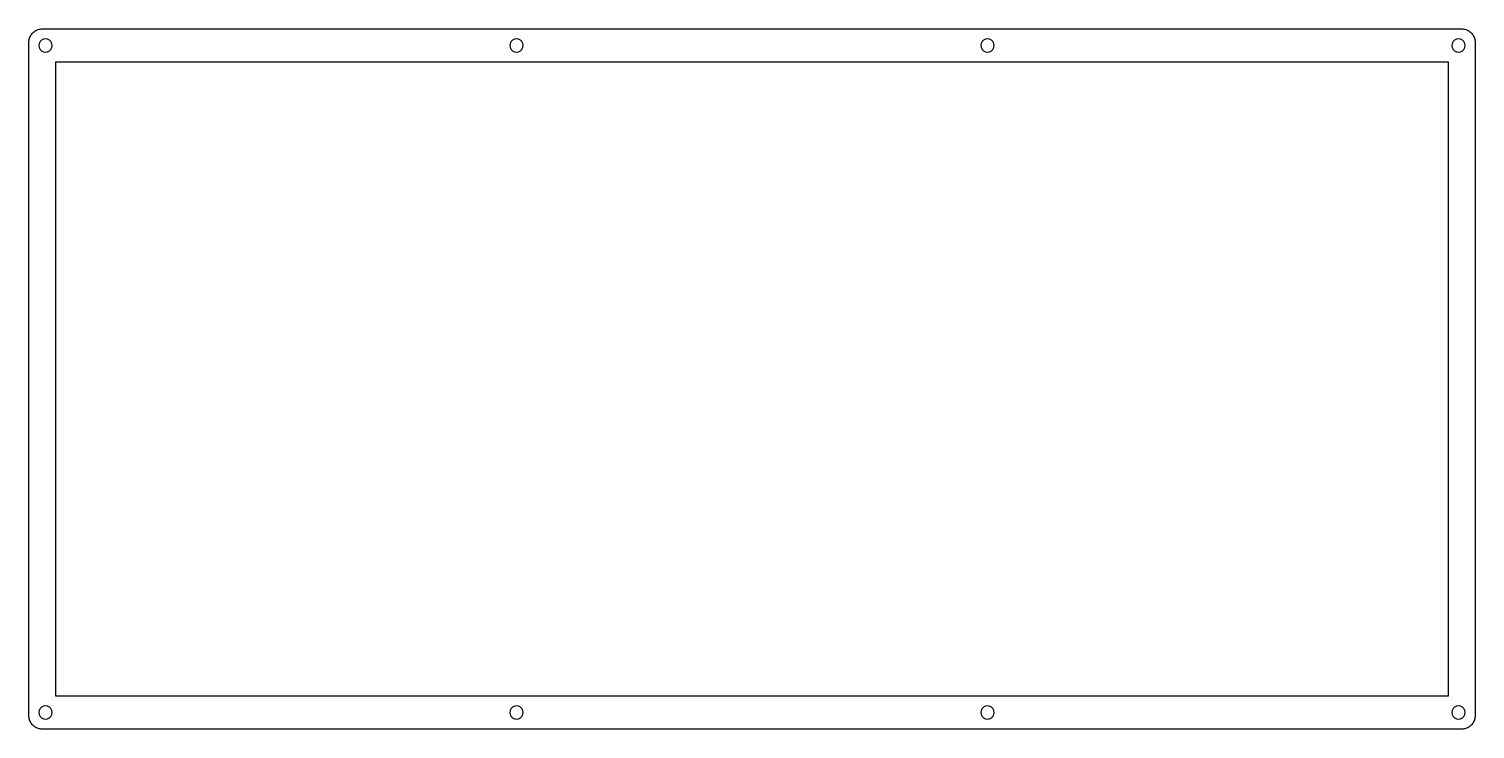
# Model space of a CAD drawing. Extents: x 0 to 218, y 0 to 105.
import ezdxf

# ---------------------------------------------------------------- set-up
doc = ezdxf.new("R2010")
doc.units = 0
doc.layers.get('0').update_dxf_attribs({"linetype": 'CONTINUOUS'})

msp = doc.modelspace()

# ---------------------------------------------------------------- linework, layer by layer
at = {"color": 0}
for p, q in [((0.312815, 104.293), (0.389985, 104.43)), ((0.389985, 104.43), (0.4768, 104.562)), ((0.4768, 104.562), (0.574643, 104.684)), ((0.574643, 104.684), (0.680752, 104.8)), ((0.680752, 104.8), (0.796505, 104.906)), ((0.796505, 104.906), (0.919152, 105.004)), ((0.919152, 105.004), (1.05006, 105.091)), ((1.05006, 105.091), (1.18787, 105.168)), ((1.18787, 105.168), (1.32981, 105.233)), ((1.32981, 105.233), (1.47588, 105.288)), ((1.47588, 105.288), (1.62884, 105.33)), ((1.62884, 105.33), (1.7818, 105.361)), ((1.7818, 105.361), (1.9389, 105.379)), ((1.9389, 105.379), (2.096, 105.385)), ((2.096, 105.385), (215.646, 105.385)), ((215.646, 105.385), (215.802, 105.379)), ((215.802, 105.379), (215.958, 105.361)), ((215.958, 105.361), (216.112, 105.33)), ((216.112, 105.33), (216.264, 105.288)), ((216.264, 105.288), (216.411, 105.233)), ((216.411, 105.233), (216.553, 105.168)), ((216.553, 105.168), (216.691, 105.091)), ((216.691, 105.091), (216.822, 105.004)), ((216.822, 105.004), (216.945, 104.906)), ((216.945, 104.906), (217.06, 104.8)), ((217.06, 104.8), (217.166, 104.684)), ((217.166, 104.684), (217.264, 104.562)), ((217.264, 104.562), (217.351, 104.43)), ((217.351, 104.43), (217.428, 104.293)), ((0.095085, 103.385), (0.101975, 103.542)), ((0.095085, 2.13458), (0.095085, 103.385)), ((0.101975, 103.542), (0.119889, 103.699)), ((0.119889, 103.699), (0.150206, 103.852)), ((0.150206, 103.852), (0.192925, 104.005)), ((0.192925, 104.005), (0.248047, 104.151)), ((0.248047, 104.151), (0.312815, 104.293)), ((1.644, 103.195), (1.59439, 102.886)), ((1.59439, 102.886), (1.644, 102.576)), ((1.78594, 103.473), (1.644, 103.195)), ((1.644, 102.576), (1.78594, 102.299)), ((2.0078, 103.695), (1.78594, 103.473)), ((1.78594, 102.299), (2.0078, 102.076)), ((2.28617, 103.837), (2.0078, 103.695)), ((2.59485, 103.885), (2.28617, 103.837)), ((2.90491, 103.837), (2.59485, 103.885)), ((3.18189, 103.695), (2.90491, 103.837)), ((3.40513, 103.473), (3.18189, 103.695)), ((3.18189, 102.076), (3.40513, 102.299)), ((3.54707, 103.195), (3.40513, 103.473)), ((3.40513, 102.299), (3.54707, 102.576)), ((3.5953, 102.886), (3.54707, 103.195)), ((3.54707, 102.576), (3.5953, 102.886)), ((72.4944, 103.195), (72.4447, 102.886)), ((72.4447, 102.886), (72.4944, 102.576)), ((72.6362, 103.473), (72.4944, 103.195)), ((72.4944, 102.576), (72.6362, 102.299)), ((72.8567, 103.695), (72.6362, 103.473)), ((72.6362, 102.299), (72.8567, 102.076)), ((73.1365, 103.837), (72.8567, 103.695)), ((73.4452, 103.885), (73.1365, 103.837)), ((73.7538, 103.837), (73.4452, 103.885)), ((74.0336, 103.695), (73.7538, 103.837)), ((74.2541, 103.473), (74.0336, 103.695)), ((74.0336, 102.076), (74.2541, 102.299)), ((74.3962, 103.195), (74.2541, 103.473)), ((74.2541, 102.299), (74.3962, 102.576)), ((74.4456, 102.886), (74.3962, 103.195)), ((74.3962, 102.576), (74.4456, 102.886)), ((143.345, 103.195), (143.295, 102.886)), ((143.295, 102.886), (143.345, 102.576)), ((143.487, 103.473), (143.345, 103.195)), ((143.345, 102.576), (143.487, 102.299)), ((143.707, 103.695), (143.487, 103.473)), ((143.487, 102.299), (143.707, 102.076)), ((143.987, 103.837), (143.707, 103.695)), ((144.296, 103.885), (143.987, 103.837)), ((144.604, 103.837), (144.296, 103.885)), ((144.883, 103.695), (144.604, 103.837)), ((145.105, 103.473), (144.883, 103.695)), ((144.883, 102.076), (145.105, 102.299)), ((145.247, 103.195), (145.105, 103.473)), ((145.105, 102.299), (145.247, 102.576)), ((145.295, 102.886), (145.247, 103.195)), ((145.247, 102.576), (145.295, 102.886)), ((214.194, 103.195), (214.147, 102.886)), ((214.147, 102.886), (214.194, 102.576)), ((214.336, 103.473), (214.194, 103.195)), ((214.194, 102.576), (214.336, 102.299)), ((214.559, 103.695), (214.336, 103.473)), ((214.336, 102.299), (214.559, 102.076)), ((214.836, 103.837), (214.559, 103.695)), ((215.146, 103.885), (214.836, 103.837)), ((215.455, 103.837), (215.146, 103.885)), ((215.733, 103.695), (215.455, 103.837)), ((215.955, 103.473), (215.733, 103.695)), ((215.733, 102.076), (215.955, 102.299)), ((216.097, 103.195), (215.955, 103.473)), ((215.955, 102.299), (216.097, 102.576)), ((216.147, 102.886), (216.097, 103.195)), ((216.097, 102.576), (216.147, 102.886)), ((217.428, 104.293), (217.493, 104.151)), ((217.493, 104.151), (217.548, 104.005)), ((217.548, 104.005), (217.591, 103.852)), ((217.591, 103.852), (217.621, 103.699)), ((217.621, 103.699), (217.639, 103.542)), ((217.639, 103.542), (217.646, 103.385)), ((217.646, 103.385), (217.646, 2.13458)), ((2.0078, 102.076), (2.28617, 101.933)), ((2.28617, 101.933), (2.59485, 101.885)), ((2.59485, 101.885), (2.90491, 101.933)), ((2.90491, 101.933), (3.18189, 102.076)), ((4.09416, 100.387), (4.09416, 5.13457)), ((80.2968, 100.387), (4.09416, 100.387)), ((72.8567, 102.076), (73.1365, 101.933)), ((73.1365, 101.933), (73.4452, 101.885)), ((73.4452, 101.885), (73.7538, 101.933)), ((73.7538, 101.933), (74.0336, 102.076)), ((108.869, 100.387), (80.2968, 100.386)), ((80.2968, 100.386), (80.2968, 100.387)), ((213.647, 100.387), (108.869, 100.387)), ((143.707, 102.076), (143.987, 101.933)), ((143.987, 101.933), (144.296, 101.885)), ((144.296, 101.885), (144.604, 101.933)), ((144.604, 101.933), (144.883, 102.076)), ((213.647, 5.13457), (213.647, 100.387)), ((214.559, 102.076), (214.836, 101.933)), ((214.836, 101.933), (215.146, 101.885)), ((215.146, 101.885), (215.455, 101.933)), ((215.455, 101.933), (215.733, 102.076)), ((4.09416, 5.13457), (213.647, 5.13457)), ((1.644, 2.94349), (1.59439, 2.63481)), ((1.59439, 2.63481), (1.644, 2.32475)), ((1.78594, 3.22185), (1.644, 2.94349)), ((1.644, 2.32475), (1.78594, 2.04639)), ((2.0078, 3.44372), (1.78594, 3.22185)), ((2.28617, 3.58567), (2.0078, 3.44372)), ((2.59485, 3.63527), (2.28617, 3.58567)), ((2.90491, 3.58567), (2.59485, 3.63527)), ((3.18189, 3.44372), (2.90491, 3.58567)), ((3.40513, 3.22185), (3.18189, 3.44372)), ((3.54707, 2.94349), (3.40513, 3.22185)), ((3.40513, 2.04639), (3.54707, 2.32475)), ((3.5953, 2.63481), (3.54707, 2.94349)), ((3.54707, 2.32475), (3.5953, 2.63481)), ((72.4944, 2.94349), (72.4447, 2.63481)), ((72.4447, 2.63481), (72.4944, 2.32475)), ((72.6362, 3.22185), (72.4944, 2.94349)), ((72.4944, 2.32475), (72.6362, 2.04639)), ((72.8567, 3.44372), (72.6362, 3.22185)), ((73.1365, 3.58567), (72.8567, 3.44372)), ((73.4452, 3.63527), (73.1365, 3.58567)), ((73.7538, 3.58567), (73.4452, 3.63527)), ((74.0336, 3.44372), (73.7538, 3.58567)), ((74.2541, 3.22185), (74.0336, 3.44372)), ((74.3962, 2.94349), (74.2541, 3.22185)), ((74.2541, 2.04639), (74.3962, 2.32475)), ((74.4456, 2.63481), (74.3962, 2.94349)), ((74.3962, 2.32475), (74.4456, 2.63481)), ((143.345, 2.94349), (143.295, 2.63481)), ((143.295, 2.63481), (143.345, 2.32475)), ((143.487, 3.22185), (143.345, 2.94349)), ((143.345, 2.32475), (143.487, 2.04639)), ((143.707, 3.44372), (143.487, 3.22185)), ((143.987, 3.58567), (143.707, 3.44372)), ((144.296, 3.63527), (143.987, 3.58567)), ((144.604, 3.58567), (144.296, 3.63527)), ((144.883, 3.44372), (144.604, 3.58567)), ((145.105, 3.22185), (144.883, 3.44372)), ((145.247, 2.94349), (145.105, 3.22185)), ((145.105, 2.04639), (145.247, 2.32475)), ((145.295, 2.63481), (145.247, 2.94349)), ((145.247, 2.32475), (145.295, 2.63481)), ((214.194, 2.94349), (214.147, 2.63481)), ((214.147, 2.63481), (214.194, 2.32475)), ((214.336, 3.22185), (214.194, 2.94349)), ((214.194, 2.32475), (214.336, 2.04639)), ((214.559, 3.44372), (214.336, 3.22185)), ((214.836, 3.58567), (214.559, 3.44372)), ((215.146, 3.63527), (214.836, 3.58567)), ((215.455, 3.58567), (215.146, 3.63527)), ((215.733, 3.44372), (215.455, 3.58567)), ((215.955, 3.22185), (215.733, 3.44372)), ((216.097, 2.94349), (215.955, 3.22185)), ((215.955, 2.04639), (216.097, 2.32475)), ((216.147, 2.63481), (216.097, 2.94349)), ((216.097, 2.32475), (216.147, 2.63481)), ((0.101975, 1.97749), (0.095085, 2.13458)), ((0.119889, 1.82177), (0.101975, 1.97749)), ((0.150206, 1.66743), (0.119889, 1.82177)), ((0.192925, 1.51584), (0.150206, 1.66743)), ((0.248047, 1.36839), (0.192925, 1.51584)), ((0.312815, 1.22645), (0.248047, 1.36839)), ((0.389985, 1.09003), (0.312815, 1.22645)), ((0.4768, 0.959115), (0.389985, 1.09003)), ((0.574643, 0.836468), (0.4768, 0.959115)), ((0.680752, 0.720714), (0.574643, 0.836468)), ((0.796505, 0.614606), (0.680752, 0.720714)), ((0.919152, 0.515387), (0.796505, 0.614606)), ((1.05006, 0.428569), (0.919152, 0.515387)), ((1.18787, 0.3514), (1.05006, 0.428569)), ((1.32981, 0.286632), (1.18787, 0.3514)), ((1.47588, 0.23151), (1.32981, 0.286632)), ((1.62884, 0.190169), (1.47588, 0.23151)), ((1.7818, 0.158474), (1.62884, 0.190169)), ((1.9389, 0.14056), (1.7818, 0.158474)), ((1.78594, 2.04639), (2.0078, 1.82452)), ((2.096, 0.135048), (1.9389, 0.14056)), ((2.0078, 1.82452), (2.28617, 1.68258)), ((215.646, 0.135048), (2.096, 0.135048)), ((2.28617, 1.68258), (2.59485, 1.63573)), ((2.59485, 1.63573), (2.90491, 1.68258)), ((2.90491, 1.68258), (3.18189, 1.82452)), ((3.18189, 1.82452), (3.40513, 2.04639)), ((72.6362, 2.04639), (72.8567, 1.82452)), ((72.8567, 1.82452), (73.1365, 1.68258)), ((73.1365, 1.68258), (73.4452, 1.63573)), ((73.4452, 1.63573), (73.7538, 1.68258)), ((73.7538, 1.68258), (74.0336, 1.82452)), ((74.0336, 1.82452), (74.2541, 2.04639)), ((143.487, 2.04639), (143.707, 1.82452)), ((143.707, 1.82452), (143.987, 1.68258)), ((143.987, 1.68258), (144.296, 1.63573)), ((144.296, 1.63573), (144.604, 1.68258)), ((144.604, 1.68258), (144.883, 1.82452)), ((144.883, 1.82452), (145.105, 2.04639)), ((214.336, 2.04639), (214.559, 1.82452)), ((214.559, 1.82452), (214.836, 1.68258)), ((214.836, 1.68258), (215.146, 1.63573)), ((215.146, 1.63573), (215.455, 1.68258)), ((215.455, 1.68258), (215.733, 1.82452)), ((215.802, 0.14056), (215.646, 0.135048)), ((215.733, 1.82452), (215.955, 2.04639)), ((215.958, 0.158474), (215.802, 0.14056)), ((216.112, 0.190169), (215.958, 0.158474)), ((216.264, 0.23151), (216.112, 0.190169)), ((216.411, 0.286632), (216.264, 0.23151)), ((216.553, 0.3514), (216.411, 0.286632)), ((216.691, 0.428569), (216.553, 0.3514)), ((216.822, 0.515387), (216.691, 0.428569)), ((216.945, 0.614606), (216.822, 0.515387)), ((217.06, 0.720714), (216.945, 0.614606)), ((217.166, 0.836468), (217.06, 0.720714)), ((217.264, 0.959115), (217.166, 0.836468)), ((217.351, 1.09003), (217.264, 0.959115)), ((217.428, 1.22645), (217.351, 1.09003)), ((217.493, 1.36839), (217.428, 1.22645)), ((217.548, 1.51584), (217.493, 1.36839)), ((217.591, 1.66743), (217.548, 1.51584)), ((217.621, 1.82177), (217.591, 1.66743)), ((217.639, 1.97749), (217.621, 1.82177)), ((217.646, 2.13458), (217.639, 1.97749))]:
    msp.add_line(p, q, dxfattribs=at)

doc.saveas('drawing.dxf')
